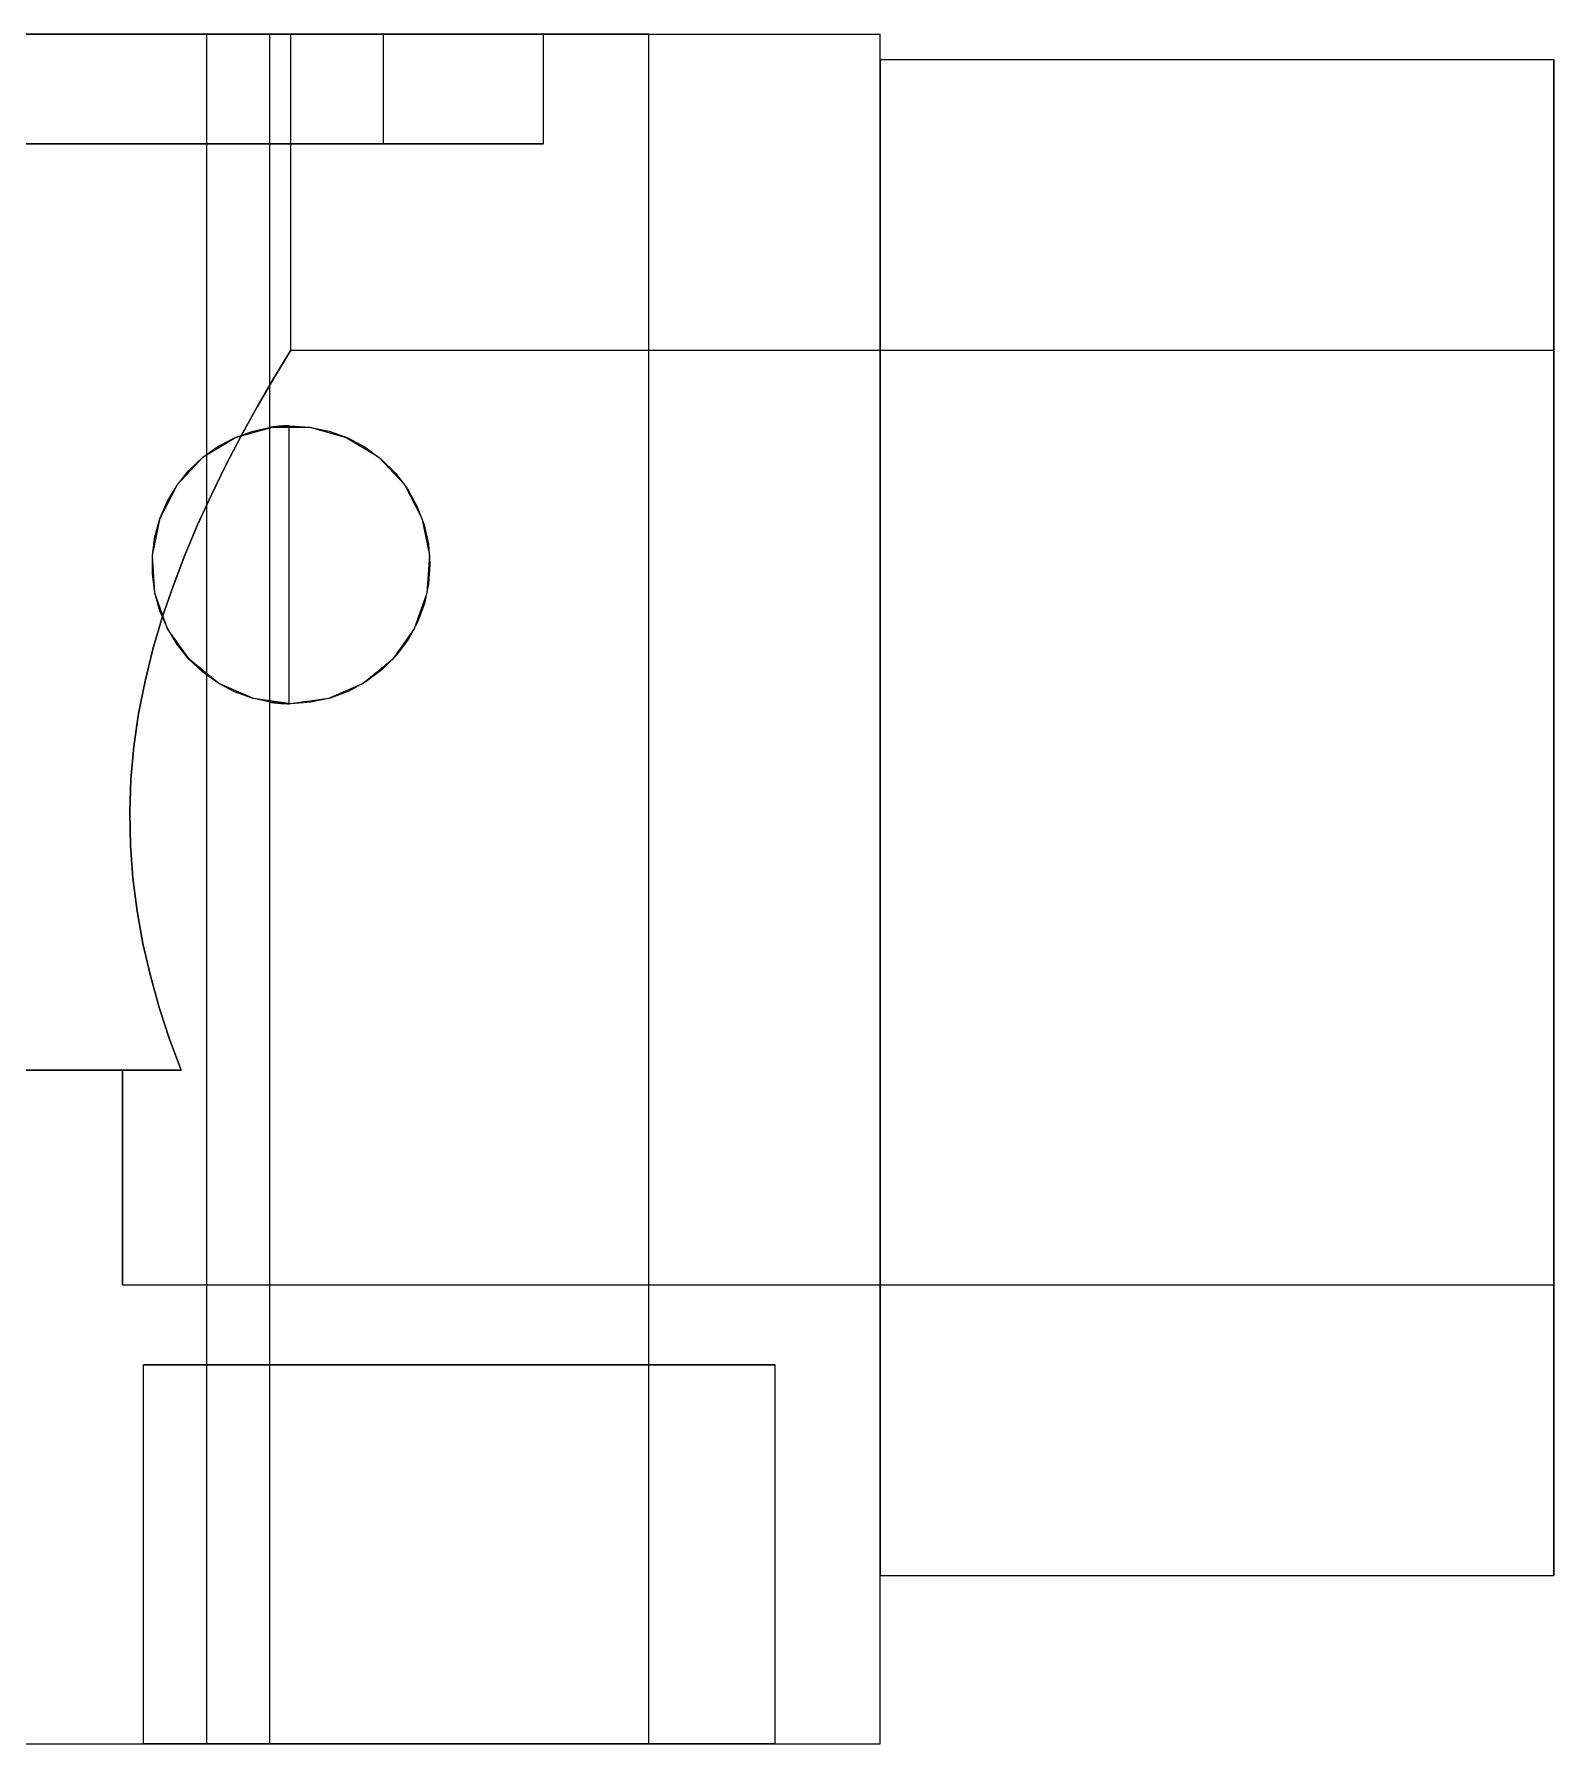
# Model space of a CAD drawing. Header units: millimetres. Extents: x 0 to 258, y -49 to 86.
# Drawn here: x 94.45 to 112.5, y 0 to 20.3 of the extents above; entities that cross this region are included whole.
import ezdxf

# ---------------------------------------------------------------- set-up
doc = ezdxf.new("R2010")
doc.units = ezdxf.units.MM
doc.layers.add('SIDE_HIDDEN', color=8, linetype='CONTINUOUS')
doc.layers.add('SIDE_VISIBLE', color=7, linetype='Continuous')

msp = doc.modelspace()

# ---------------------------------------------------------------- linework, layer by layer
at = {"layer": 'SIDE_HIDDEN'}
for points in [[(100.5, 20.3), (99.457, 20.3), (98.413, 20.3), (97.37, 20.3), (96.326, 20.3), (95.283, 20.3), (94.239, 20.3), (93.196, 20.3), (92.152, 20.3), (91.109, 20.3), (90.065, 20.3), (89.022, 20.3), (87.978, 20.3), (86.935, 20.3), (85.891, 20.3), (84.848, 20.3), (83.804, 20.3), (82.761, 20.3), (81.717, 20.3), (80.674, 20.3), (79.63, 20.3), (78.587, 20.3), (77.543, 20.3), (76.5, 20.3)], [(98.6, 20.3), (97.722, 20.3), (96.843, 20.3), (95.965, 20.3), (95.087, 20.3), (94.209, 20.3), (93.33, 20.3), (92.452, 20.3), (91.574, 20.3), (90.696, 20.3), (89.817, 20.3), (88.939, 20.3), (88.061, 20.3), (87.183, 20.3), (86.304, 20.3), (85.426, 20.3), (84.548, 20.3), (83.67, 20.3), (82.791, 20.3), (81.913, 20.3), (81.035, 20.3), (80.157, 20.3), (79.278, 20.3), (78.4, 20.3)], [(97.5, 20.3), (96.717, 20.3), (95.935, 20.3), (95.152, 20.3), (94.37, 20.3), (93.587, 20.3), (92.804, 20.3), (92.022, 20.3), (91.239, 20.3), (90.457, 20.3), (89.674, 20.3), (88.891, 20.3), (88.109, 20.3), (87.326, 20.3), (86.543, 20.3), (85.761, 20.3), (84.978, 20.3), (84.196, 20.3), (83.413, 20.3), (82.63, 20.3), (81.848, 20.3), (81.065, 20.3), (80.283, 20.3), (79.5, 20.3)], [(80.5, 20.3), (96.5, 20.3)], [(88.5, 20.3), (88.891, 20.3), (89.283, 20.3), (89.674, 20.3), (90.065, 20.3), (90.457, 20.3), (90.848, 20.3), (91.239, 20.3), (91.63, 20.3), (92.022, 20.3), (92.413, 20.3), (92.804, 20.3), (93.196, 20.3), (93.587, 20.3), (93.978, 20.3), (94.37, 20.3), (94.761, 20.3), (95.152, 20.3), (95.543, 20.3), (95.935, 20.3), (96.326, 20.3), (96.717, 20.3), (97.109, 20.3), (97.5, 20.3)], [(88.5, 20.3), (88.939, 20.3), (89.378, 20.3), (89.817, 20.3), (90.257, 20.3), (90.696, 20.3), (91.135, 20.3), (91.574, 20.3), (92.013, 20.3), (92.452, 20.3), (92.891, 20.3), (93.33, 20.3), (93.77, 20.3), (94.209, 20.3), (94.648, 20.3), (95.087, 20.3), (95.526, 20.3), (95.965, 20.3), (96.404, 20.3), (96.843, 20.3), (97.283, 20.3), (97.722, 20.3), (98.161, 20.3), (98.6, 20.3)], [(88.5, 20.3), (89.022, 20.3), (89.543, 20.3), (90.065, 20.3), (90.587, 20.3), (91.109, 20.3), (91.63, 20.3), (92.152, 20.3), (92.674, 20.3), (93.196, 20.3), (93.717, 20.3), (94.239, 20.3), (94.761, 20.3), (95.283, 20.3), (95.804, 20.3), (96.326, 20.3), (96.848, 20.3), (97.37, 20.3), (97.891, 20.3), (98.413, 20.3), (98.935, 20.3), (99.457, 20.3), (99.978, 20.3), (100.5, 20.3)], [(96.5, 20.3), (104.5, 20.3)], [(96.5, 0), (96.5, 20.3)], [(96.5, 0), (96.5, 20.3)], [(101.75, 20.3), (101.554, 20.3), (101.359, 20.3), (101.163, 20.3), (100.967, 20.3), (100.772, 20.3), (100.576, 20.3), (100.38, 20.3), (100.185, 20.3), (99.989, 20.3), (99.793, 20.3), (99.598, 20.3), (99.402, 20.3), (99.207, 20.3), (99.011, 20.3), (98.815, 20.3), (98.62, 20.3), (98.424, 20.3), (98.228, 20.3), (98.033, 20.3), (97.837, 20.3), (97.641, 20.3), (97.446, 20.3), (97.25, 20.3)], [(97.25, 20.3), (97.348, 20.3), (97.446, 20.3), (97.543, 20.3), (97.641, 20.3), (97.739, 20.3), (97.837, 20.3), (97.935, 20.3), (98.033, 20.3), (98.13, 20.3), (98.228, 20.3), (98.326, 20.3), (98.424, 20.3), (98.522, 20.3), (98.62, 20.3), (98.717, 20.3), (98.815, 20.3), (98.913, 20.3), (99.011, 20.3), (99.109, 20.3), (99.207, 20.3), (99.304, 20.3), (99.402, 20.3), (99.5, 20.3)], [(101.75, 20.3), (101.554, 20.3), (101.359, 20.3), (101.163, 20.3), (100.967, 20.3), (100.772, 20.3), (100.576, 20.3), (100.38, 20.3), (100.185, 20.3), (99.989, 20.3), (99.793, 20.3), (99.598, 20.3), (99.402, 20.3), (99.207, 20.3), (99.011, 20.3), (98.815, 20.3), (98.62, 20.3), (98.424, 20.3), (98.228, 20.3), (98.033, 20.3), (97.837, 20.3), (97.641, 20.3), (97.446, 20.3), (97.25, 20.3)], [(97.25, 20.3), (97.348, 20.3), (97.446, 20.3), (97.543, 20.3), (97.641, 20.3), (97.739, 20.3), (97.837, 20.3), (97.935, 20.3), (98.033, 20.3), (98.13, 20.3), (98.228, 20.3), (98.326, 20.3), (98.424, 20.3), (98.522, 20.3), (98.62, 20.3), (98.717, 20.3), (98.815, 20.3), (98.913, 20.3), (99.011, 20.3), (99.109, 20.3), (99.207, 20.3), (99.304, 20.3), (99.402, 20.3), (99.5, 20.3)], [(97.25, 4.5), (97.25, 20.3)], [(97.25, 15.631), (97.25, 20.3)], [(97.5, 16.55), (97.5, 20.3)], [(98.6, 19), (98.6, 20.3)], [(99.5, 20.3), (99.598, 20.3), (99.696, 20.3), (99.793, 20.3), (99.891, 20.3), (99.989, 20.3), (100.087, 20.3), (100.185, 20.3), (100.283, 20.3), (100.38, 20.3), (100.478, 20.3), (100.576, 20.3), (100.674, 20.3), (100.772, 20.3), (100.87, 20.3), (100.967, 20.3), (101.065, 20.3), (101.163, 20.3), (101.261, 20.3), (101.359, 20.3), (101.457, 20.3), (101.554, 20.3), (101.652, 20.3), (101.75, 20.3)], [(99.5, 20.3), (99.598, 20.3), (99.696, 20.3), (99.793, 20.3), (99.891, 20.3), (99.989, 20.3), (100.087, 20.3), (100.185, 20.3), (100.283, 20.3), (100.38, 20.3), (100.478, 20.3), (100.576, 20.3), (100.674, 20.3), (100.772, 20.3), (100.87, 20.3), (100.967, 20.3), (101.065, 20.3), (101.163, 20.3), (101.261, 20.3), (101.359, 20.3), (101.457, 20.3), (101.554, 20.3), (101.652, 20.3), (101.75, 20.3)], [(100.5, 19), (100.5, 20.3)], [(101.75, 4.5), (101.75, 20.3)], [(101.75, 4.5), (101.75, 20.3)], [(104.5, 0), (104.5, 20.3)], [(104.5, 20), (104.5, 19.217), (104.5, 18.435), (104.5, 17.652), (104.5, 16.87), (104.5, 16.087), (104.5, 15.304), (104.5, 14.522), (104.5, 13.739), (104.5, 12.957), (104.5, 12.174), (104.5, 11.391), (104.5, 10.609), (104.5, 9.826), (104.5, 9.043), (104.5, 8.261), (104.5, 7.478), (104.5, 6.696), (104.5, 5.913), (104.5, 5.13), (104.5, 4.348), (104.5, 3.565), (104.5, 2.783), (104.5, 2)], [(104.5, 2), (104.5, 2.783), (104.5, 3.565), (104.5, 4.348), (104.5, 5.13), (104.5, 5.913), (104.5, 6.696), (104.5, 7.478), (104.5, 8.261), (104.5, 9.043), (104.5, 9.826), (104.5, 10.609), (104.5, 11.391), (104.5, 12.174), (104.5, 12.957), (104.5, 13.739), (104.5, 14.522), (104.5, 15.304), (104.5, 16.087), (104.5, 16.87), (104.5, 17.652), (104.5, 18.435), (104.5, 19.217), (104.5, 20)], [(112.5, 2), (112.5, 2.783), (112.5, 3.565), (112.5, 4.348), (112.5, 5.13), (112.5, 5.913), (112.5, 6.696), (112.5, 7.478), (112.5, 8.261), (112.5, 9.043), (112.5, 9.826), (112.5, 10.609), (112.5, 11.391), (112.5, 12.174), (112.5, 12.957), (112.5, 13.739), (112.5, 14.522), (112.5, 15.304), (112.5, 16.087), (112.5, 16.87), (112.5, 17.652), (112.5, 18.435), (112.5, 19.217), (112.5, 20)], [(100.5, 19), (99.457, 19), (98.413, 19), (97.37, 19), (96.326, 19), (95.283, 19), (94.239, 19), (93.196, 19), (92.152, 19), (91.109, 19), (90.065, 19), (89.022, 19), (87.978, 19), (86.935, 19), (85.891, 19), (84.848, 19), (83.804, 19), (82.761, 19), (81.717, 19), (80.674, 19), (79.63, 19), (78.587, 19), (77.543, 19), (76.5, 19)], [(98.6, 19), (97.722, 19), (96.843, 19), (95.965, 19), (95.087, 19), (94.209, 19), (93.33, 19), (92.452, 19), (91.574, 19), (90.696, 19), (89.817, 19), (88.939, 19), (88.061, 19), (87.183, 19), (86.304, 19), (85.426, 19), (84.548, 19), (83.67, 19), (82.791, 19), (81.913, 19), (81.035, 19), (80.157, 19), (79.278, 19), (78.4, 19)], [(88.5, 19), (88.939, 19), (89.378, 19), (89.817, 19), (90.257, 19), (90.696, 19), (91.135, 19), (91.574, 19), (92.013, 19), (92.452, 19), (92.891, 19), (93.33, 19), (93.77, 19), (94.209, 19), (94.648, 19), (95.087, 19), (95.526, 19), (95.965, 19), (96.404, 19), (96.843, 19), (97.283, 19), (97.722, 19), (98.161, 19), (98.6, 19)], [(88.5, 19), (89.022, 19), (89.543, 19), (90.065, 19), (90.587, 19), (91.109, 19), (91.63, 19), (92.152, 19), (92.674, 19), (93.196, 19), (93.717, 19), (94.239, 19), (94.761, 19), (95.283, 19), (95.804, 19), (96.326, 19), (96.848, 19), (97.37, 19), (97.891, 19), (98.413, 19), (98.935, 19), (99.457, 19), (99.978, 19), (100.5, 19)], [(96.194, 8), (96.058, 8.368), (95.936, 8.741), (95.83, 9.119), (95.742, 9.502), (95.672, 9.888), (95.622, 10.277), (95.593, 10.668), (95.585, 11.061), (95.599, 11.453), (95.635, 11.844), (95.691, 12.232), (95.767, 12.617), (95.861, 12.998), (95.972, 13.375), (96.099, 13.746), (96.239, 14.113), (96.391, 14.475), (96.555, 14.831), (96.728, 15.183), (96.91, 15.531), (97.1, 15.875), (97.297, 16.214), (97.5, 16.55)], [(97.5, 16.55), (97.297, 16.214), (97.1, 15.875), (96.91, 15.531), (96.728, 15.183), (96.555, 14.831), (96.391, 14.475), (96.239, 14.113), (96.099, 13.746), (95.972, 13.375), (95.861, 12.998), (95.767, 12.617), (95.691, 12.232), (95.635, 11.844), (95.599, 11.453), (95.585, 11.061), (95.593, 10.668), (95.622, 10.277), (95.672, 9.888), (95.742, 9.502), (95.83, 9.119), (95.936, 8.741), (96.058, 8.368), (96.194, 8)], [(97.5, 16.55), (112.5, 16.55)], [(112.5, 16.55), (112.5, 16.067), (112.5, 15.585), (112.5, 15.102), (112.5, 14.62), (112.5, 14.137), (112.5, 13.654), (112.5, 13.172), (112.5, 12.689), (112.5, 12.207), (112.5, 11.724), (112.5, 11.241), (112.5, 10.759), (112.5, 10.276), (112.5, 9.793), (112.5, 9.311), (112.5, 8.828), (112.5, 8.346), (112.5, 7.863), (112.5, 7.38), (112.5, 6.898), (112.5, 6.415), (112.5, 5.933), (112.5, 5.45)], [(112.5, 5.45), (112.5, 5.933), (112.5, 6.415), (112.5, 6.898), (112.5, 7.38), (112.5, 7.863), (112.5, 8.346), (112.5, 8.828), (112.5, 9.311), (112.5, 9.793), (112.5, 10.276), (112.5, 10.759), (112.5, 11.241), (112.5, 11.724), (112.5, 12.207), (112.5, 12.689), (112.5, 13.172), (112.5, 13.654), (112.5, 14.137), (112.5, 14.62), (112.5, 15.102), (112.5, 15.585), (112.5, 16.067), (112.5, 16.55)], [(97.48, 12.35), (97.257, 12.368), (97.039, 12.416), (96.829, 12.493), (96.631, 12.597), (96.45, 12.727), (96.287, 12.881), (96.147, 13.055), (96.032, 13.246), (95.944, 13.452), (95.884, 13.667), (95.854, 13.888), (95.854, 14.112), (95.884, 14.333), (95.944, 14.548), (96.032, 14.754), (96.147, 14.945), (96.287, 15.119), (96.45, 15.273), (96.631, 15.403), (96.829, 15.507), (97.039, 15.584), (97.257, 15.632), (97.48, 15.65)], [(97.48, 15.65), (97.469, 15.65), (97.459, 15.65), (97.449, 15.649), (97.439, 15.649), (97.429, 15.648), (97.419, 15.648), (97.409, 15.648), (97.399, 15.647), (97.389, 15.646), (97.379, 15.646), (97.369, 15.645), (97.359, 15.644), (97.349, 15.643), (97.339, 15.642), (97.33, 15.641), (97.32, 15.64), (97.31, 15.639), (97.3, 15.638), (97.29, 15.637), (97.28, 15.635), (97.27, 15.634), (97.26, 15.632), (97.25, 15.631)], [(97.25, 15.631), (97.485, 15.65), (97.721, 15.635), (97.952, 15.587), (98.174, 15.506), (98.382, 15.395), (98.572, 15.254), (98.74, 15.089), (98.883, 14.901), (98.997, 14.694), (99.081, 14.473), (99.132, 14.243), (99.15, 14.007), (99.134, 13.772), (99.085, 13.541), (99.003, 13.32), (98.891, 13.112), (98.75, 12.923), (98.583, 12.755), (98.394, 12.613), (98.187, 12.5), (97.966, 12.417), (97.736, 12.367), (97.5, 12.35)], [(97.25, 12.369), (97.26, 12.368), (97.27, 12.366), (97.28, 12.365), (97.29, 12.363), (97.3, 12.362), (97.31, 12.361), (97.32, 12.36), (97.33, 12.359), (97.339, 12.358), (97.349, 12.357), (97.359, 12.356), (97.369, 12.355), (97.379, 12.354), (97.389, 12.354), (97.399, 12.353), (97.409, 12.352), (97.419, 12.352), (97.429, 12.352), (97.439, 12.351), (97.449, 12.351), (97.459, 12.35), (97.469, 12.35), (97.48, 12.35)], [(97.25, 4.5), (97.25, 12.369)], [(96.194, 8), (95.859, 8), (95.525, 8), (95.19, 8), (94.856, 8), (94.521, 8), (94.187, 8), (93.852, 8), (93.518, 8), (93.183, 8), (92.849, 8), (92.514, 8), (92.18, 8), (91.845, 8), (91.511, 8), (91.176, 8), (90.842, 8), (90.507, 8), (90.173, 8), (89.838, 8), (89.504, 8), (89.169, 8), (88.835, 8), (88.5, 8)], [(88.5, 8), (88.835, 8), (89.169, 8), (89.504, 8), (89.838, 8), (90.173, 8), (90.507, 8), (90.842, 8), (91.176, 8), (91.511, 8), (91.845, 8), (92.18, 8), (92.514, 8), (92.849, 8), (93.183, 8), (93.518, 8), (93.852, 8), (94.187, 8), (94.521, 8), (94.856, 8), (95.19, 8), (95.525, 8), (95.859, 8), (96.194, 8)], [(95.5, 8), (96.194, 8)], [(95.5, 8), (95.5, 7.889), (95.5, 7.778), (95.5, 7.667), (95.5, 7.557), (95.5, 7.446), (95.5, 7.335), (95.5, 7.224), (95.5, 7.113), (95.5, 7.002), (95.5, 6.891), (95.5, 6.78), (95.5, 6.67), (95.5, 6.559), (95.5, 6.448), (95.5, 6.337), (95.5, 6.226), (95.5, 6.115), (95.5, 6.004), (95.5, 5.893), (95.5, 5.783), (95.5, 5.672), (95.5, 5.561), (95.5, 5.45)], [(95.5, 5.45), (95.5, 5.561), (95.5, 5.672), (95.5, 5.783), (95.5, 5.893), (95.5, 6.004), (95.5, 6.115), (95.5, 6.226), (95.5, 6.337), (95.5, 6.448), (95.5, 6.559), (95.5, 6.67), (95.5, 6.78), (95.5, 6.891), (95.5, 7.002), (95.5, 7.113), (95.5, 7.224), (95.5, 7.335), (95.5, 7.446), (95.5, 7.557), (95.5, 7.667), (95.5, 7.778), (95.5, 7.889), (95.5, 8)], [(95.5, 8), (96.194, 8)], [(95.5, 5.45), (112.5, 5.45)], [(97.25, 4.5), (97.185, 4.5), (97.12, 4.5), (97.054, 4.5), (96.989, 4.5), (96.924, 4.5), (96.859, 4.5), (96.793, 4.5), (96.728, 4.5), (96.663, 4.5), (96.598, 4.5), (96.533, 4.5), (96.467, 4.5), (96.402, 4.5), (96.337, 4.5), (96.272, 4.5), (96.207, 4.5), (96.141, 4.5), (96.076, 4.5), (96.011, 4.5), (95.946, 4.5), (95.88, 4.5), (95.815, 4.5), (95.75, 4.5)], [(95.75, 4.5), (96.076, 4.5), (96.402, 4.5), (96.728, 4.5), (97.054, 4.5), (97.38, 4.5), (97.707, 4.5), (98.033, 4.5), (98.359, 4.5), (98.685, 4.5), (99.011, 4.5), (99.337, 4.5), (99.663, 4.5), (99.989, 4.5), (100.315, 4.5), (100.641, 4.5), (100.967, 4.5), (101.293, 4.5), (101.62, 4.5), (101.946, 4.5), (102.272, 4.5), (102.598, 4.5), (102.924, 4.5), (103.25, 4.5)], [(103.25, 4.5), (102.924, 4.5), (102.598, 4.5), (102.272, 4.5), (101.946, 4.5), (101.62, 4.5), (101.293, 4.5), (100.967, 4.5), (100.641, 4.5), (100.315, 4.5), (99.989, 4.5), (99.663, 4.5), (99.337, 4.5), (99.011, 4.5), (98.685, 4.5), (98.359, 4.5), (98.033, 4.5), (97.707, 4.5), (97.38, 4.5), (97.054, 4.5), (96.728, 4.5), (96.402, 4.5), (96.076, 4.5), (95.75, 4.5)], [(95.75, 4.5), (95.913, 4.5), (96.076, 4.5), (96.239, 4.5), (96.402, 4.5), (96.565, 4.5), (96.728, 4.5), (96.891, 4.5), (97.054, 4.5), (97.217, 4.5), (97.38, 4.5), (97.543, 4.5), (97.707, 4.5), (97.87, 4.5), (98.033, 4.5), (98.196, 4.5), (98.359, 4.5), (98.522, 4.5), (98.685, 4.5), (98.848, 4.5), (99.011, 4.5), (99.174, 4.5), (99.337, 4.5), (99.5, 4.5)], [(95.75, 0), (95.75, 4.5)], [(95.75, 0), (95.75, 4.5)], [(101.75, 4.5), (97.25, 4.5)], [(97.25, 0), (97.25, 4.5)], [(101.75, 4.5), (101.554, 4.5), (101.359, 4.5), (101.163, 4.5), (100.967, 4.5), (100.772, 4.5), (100.576, 4.5), (100.38, 4.5), (100.185, 4.5), (99.989, 4.5), (99.793, 4.5), (99.598, 4.5), (99.402, 4.5), (99.207, 4.5), (99.011, 4.5), (98.815, 4.5), (98.62, 4.5), (98.424, 4.5), (98.228, 4.5), (98.033, 4.5), (97.837, 4.5), (97.641, 4.5), (97.446, 4.5), (97.25, 4.5)], [(97.25, 4.5), (97.348, 4.5), (97.446, 4.5), (97.543, 4.5), (97.641, 4.5), (97.739, 4.5), (97.837, 4.5), (97.935, 4.5), (98.033, 4.5), (98.13, 4.5), (98.228, 4.5), (98.326, 4.5), (98.424, 4.5), (98.522, 4.5), (98.62, 4.5), (98.717, 4.5), (98.815, 4.5), (98.913, 4.5), (99.011, 4.5), (99.109, 4.5), (99.207, 4.5), (99.304, 4.5), (99.402, 4.5), (99.5, 4.5)], [(101.75, 4.5), (101.554, 4.5), (101.359, 4.5), (101.163, 4.5), (100.967, 4.5), (100.772, 4.5), (100.576, 4.5), (100.38, 4.5), (100.185, 4.5), (99.989, 4.5), (99.793, 4.5), (99.598, 4.5), (99.402, 4.5), (99.207, 4.5), (99.011, 4.5), (98.815, 4.5), (98.62, 4.5), (98.424, 4.5), (98.228, 4.5), (98.033, 4.5), (97.837, 4.5), (97.641, 4.5), (97.446, 4.5), (97.25, 4.5)], [(97.25, 4.5), (97.348, 4.5), (97.446, 4.5), (97.543, 4.5), (97.641, 4.5), (97.739, 4.5), (97.837, 4.5), (97.935, 4.5), (98.033, 4.5), (98.13, 4.5), (98.228, 4.5), (98.326, 4.5), (98.424, 4.5), (98.522, 4.5), (98.62, 4.5), (98.717, 4.5), (98.815, 4.5), (98.913, 4.5), (99.011, 4.5), (99.109, 4.5), (99.207, 4.5), (99.304, 4.5), (99.402, 4.5), (99.5, 4.5)], [(99.5, 4.5), (99.598, 4.5), (99.696, 4.5), (99.793, 4.5), (99.891, 4.5), (99.989, 4.5), (100.087, 4.5), (100.185, 4.5), (100.283, 4.5), (100.38, 4.5), (100.478, 4.5), (100.576, 4.5), (100.674, 4.5), (100.772, 4.5), (100.87, 4.5), (100.967, 4.5), (101.065, 4.5), (101.163, 4.5), (101.261, 4.5), (101.359, 4.5), (101.457, 4.5), (101.554, 4.5), (101.652, 4.5), (101.75, 4.5)], [(99.5, 4.5), (99.598, 4.5), (99.696, 4.5), (99.793, 4.5), (99.891, 4.5), (99.989, 4.5), (100.087, 4.5), (100.185, 4.5), (100.283, 4.5), (100.38, 4.5), (100.478, 4.5), (100.576, 4.5), (100.674, 4.5), (100.772, 4.5), (100.87, 4.5), (100.967, 4.5), (101.065, 4.5), (101.163, 4.5), (101.261, 4.5), (101.359, 4.5), (101.457, 4.5), (101.554, 4.5), (101.652, 4.5), (101.75, 4.5)], [(99.5, 4.5), (99.663, 4.5), (99.826, 4.5), (99.989, 4.5), (100.152, 4.5), (100.315, 4.5), (100.478, 4.5), (100.641, 4.5), (100.804, 4.5), (100.967, 4.5), (101.13, 4.5), (101.293, 4.5), (101.457, 4.5), (101.62, 4.5), (101.783, 4.5), (101.946, 4.5), (102.109, 4.5), (102.272, 4.5), (102.435, 4.5), (102.598, 4.5), (102.761, 4.5), (102.924, 4.5), (103.087, 4.5), (103.25, 4.5)], [(101.75, 0), (101.75, 4.5)], [(103.25, 4.5), (103.185, 4.5), (103.12, 4.5), (103.054, 4.5), (102.989, 4.5), (102.924, 4.5), (102.859, 4.5), (102.793, 4.5), (102.728, 4.5), (102.663, 4.5), (102.598, 4.5), (102.533, 4.5), (102.467, 4.5), (102.402, 4.5), (102.337, 4.5), (102.272, 4.5), (102.207, 4.5), (102.141, 4.5), (102.076, 4.5), (102.011, 4.5), (101.946, 4.5), (101.88, 4.5), (101.815, 4.5), (101.75, 4.5)], [(103.25, 0), (103.25, 4.5)], [(103.25, 0), (103.25, 4.5)], [(80.5, 0), (96.5, 0)], [(97.25, 0), (97.185, 0), (97.12, 0), (97.054, 0), (96.989, 0), (96.924, 0), (96.859, 0), (96.793, 0), (96.728, 0), (96.663, 0), (96.598, 0), (96.533, 0), (96.467, 0), (96.402, 0), (96.337, 0), (96.272, 0), (96.207, 0), (96.141, 0), (96.076, 0), (96.011, 0), (95.946, 0), (95.88, 0), (95.815, 0), (95.75, 0)], [(95.75, 0), (96.076, 0), (96.402, 0), (96.728, 0), (97.054, 0), (97.38, 0), (97.707, 0), (98.033, 0), (98.359, 0), (98.685, 0), (99.011, 0), (99.337, 0), (99.663, 0), (99.989, 0), (100.315, 0), (100.641, 0), (100.967, 0), (101.293, 0), (101.62, 0), (101.946, 0), (102.272, 0), (102.598, 0), (102.924, 0), (103.25, 0)], [(103.25, 0), (102.924, 0), (102.598, 0), (102.272, 0), (101.946, 0), (101.62, 0), (101.293, 0), (100.967, 0), (100.641, 0), (100.315, 0), (99.989, 0), (99.663, 0), (99.337, 0), (99.011, 0), (98.685, 0), (98.359, 0), (98.033, 0), (97.707, 0), (97.38, 0), (97.054, 0), (96.728, 0), (96.402, 0), (96.076, 0), (95.75, 0)], [(95.75, 0), (95.913, 0), (96.076, 0), (96.239, 0), (96.402, 0), (96.565, 0), (96.728, 0), (96.891, 0), (97.054, 0), (97.217, 0), (97.38, 0), (97.543, 0), (97.707, 0), (97.87, 0), (98.033, 0), (98.196, 0), (98.359, 0), (98.522, 0), (98.685, 0), (98.848, 0), (99.011, 0), (99.174, 0), (99.337, 0), (99.5, 0)], [(96.5, 0), (97.25, 0)], [(99.5, 0), (99.663, 0), (99.826, 0), (99.989, 0), (100.152, 0), (100.315, 0), (100.478, 0), (100.641, 0), (100.804, 0), (100.967, 0), (101.13, 0), (101.293, 0), (101.457, 0), (101.62, 0), (101.783, 0), (101.946, 0), (102.109, 0), (102.272, 0), (102.435, 0), (102.598, 0), (102.761, 0), (102.924, 0), (103.087, 0), (103.25, 0)], [(101.75, 0), (104.5, 0)], [(103.25, 0), (103.185, 0), (103.12, 0), (103.054, 0), (102.989, 0), (102.924, 0), (102.859, 0), (102.793, 0), (102.728, 0), (102.663, 0), (102.598, 0), (102.533, 0), (102.467, 0), (102.402, 0), (102.337, 0), (102.272, 0), (102.207, 0), (102.141, 0), (102.076, 0), (102.011, 0), (101.946, 0), (101.88, 0), (101.815, 0), (101.75, 0)]]:
    msp.add_lwpolyline(points, dxfattribs=at)
at = {"layer": 'SIDE_VISIBLE'}
for points in [[(72.5, 20.3), (104.5, 20.3)], [(104.5, 0), (104.5, 20.3)], [(104.5, 20), (112.5, 20)], [(112.5, 20), (112.5, 19.217), (112.5, 18.435), (112.5, 17.652), (112.5, 16.87), (112.5, 16.087), (112.5, 15.304), (112.5, 14.522), (112.5, 13.739), (112.5, 12.957), (112.5, 12.174), (112.5, 11.391), (112.5, 10.609), (112.5, 9.826), (112.5, 9.043), (112.5, 8.261), (112.5, 7.478), (112.5, 6.696), (112.5, 5.913), (112.5, 5.13), (112.5, 4.348), (112.5, 3.565), (112.5, 2.783), (112.5, 2)], [(97.5, 12.35), (97.055, 12.411), (96.643, 12.59), (96.294, 12.874), (96.035, 13.241), (95.885, 13.664), (95.854, 14.113), (95.945, 14.553), (96.152, 14.952), (96.459, 15.28), (96.843, 15.513), (97.275, 15.635), (97.725, 15.635), (98.157, 15.513), (98.541, 15.28), (98.848, 14.952), (99.055, 14.553), (99.146, 14.113), (99.115, 13.664), (98.965, 13.241), (98.706, 12.874), (98.357, 12.59), (97.945, 12.411), (97.5, 12.35)], [(97.48, 12.35), (97.48, 15.65)], [(97.5, 12.35), (97.489, 12.35), (97.478, 12.35), (97.467, 12.35), (97.456, 12.351), (97.445, 12.351), (97.435, 12.351), (97.424, 12.352), (97.413, 12.352), (97.402, 12.353), (97.391, 12.354), (97.38, 12.354), (97.369, 12.355), (97.358, 12.356), (97.347, 12.357), (97.337, 12.358), (97.326, 12.359), (97.315, 12.36), (97.304, 12.362), (97.293, 12.363), (97.282, 12.364), (97.272, 12.366), (97.261, 12.367), (97.25, 12.369)], [(97.5, 12.35), (97.5, 12.35), (97.5, 12.35), (97.5, 12.35), (97.5, 12.35), (97.5, 12.35), (97.5, 12.35), (97.5, 12.35), (97.5, 12.35), (97.5, 12.35), (97.5, 12.35), (97.5, 12.35), (97.5, 12.35), (97.5, 12.35), (97.5, 12.35), (97.5, 12.35), (97.5, 12.35), (97.5, 12.35), (97.5, 12.35), (97.5, 12.35), (97.5, 12.35), (97.5, 12.35), (97.5, 12.35), (97.5, 12.35)], [(104.5, 2), (112.5, 2)], [(72.5, 0), (104.5, 0)]]:
    msp.add_lwpolyline(points, dxfattribs=at)

doc.saveas('drawing.dxf')
